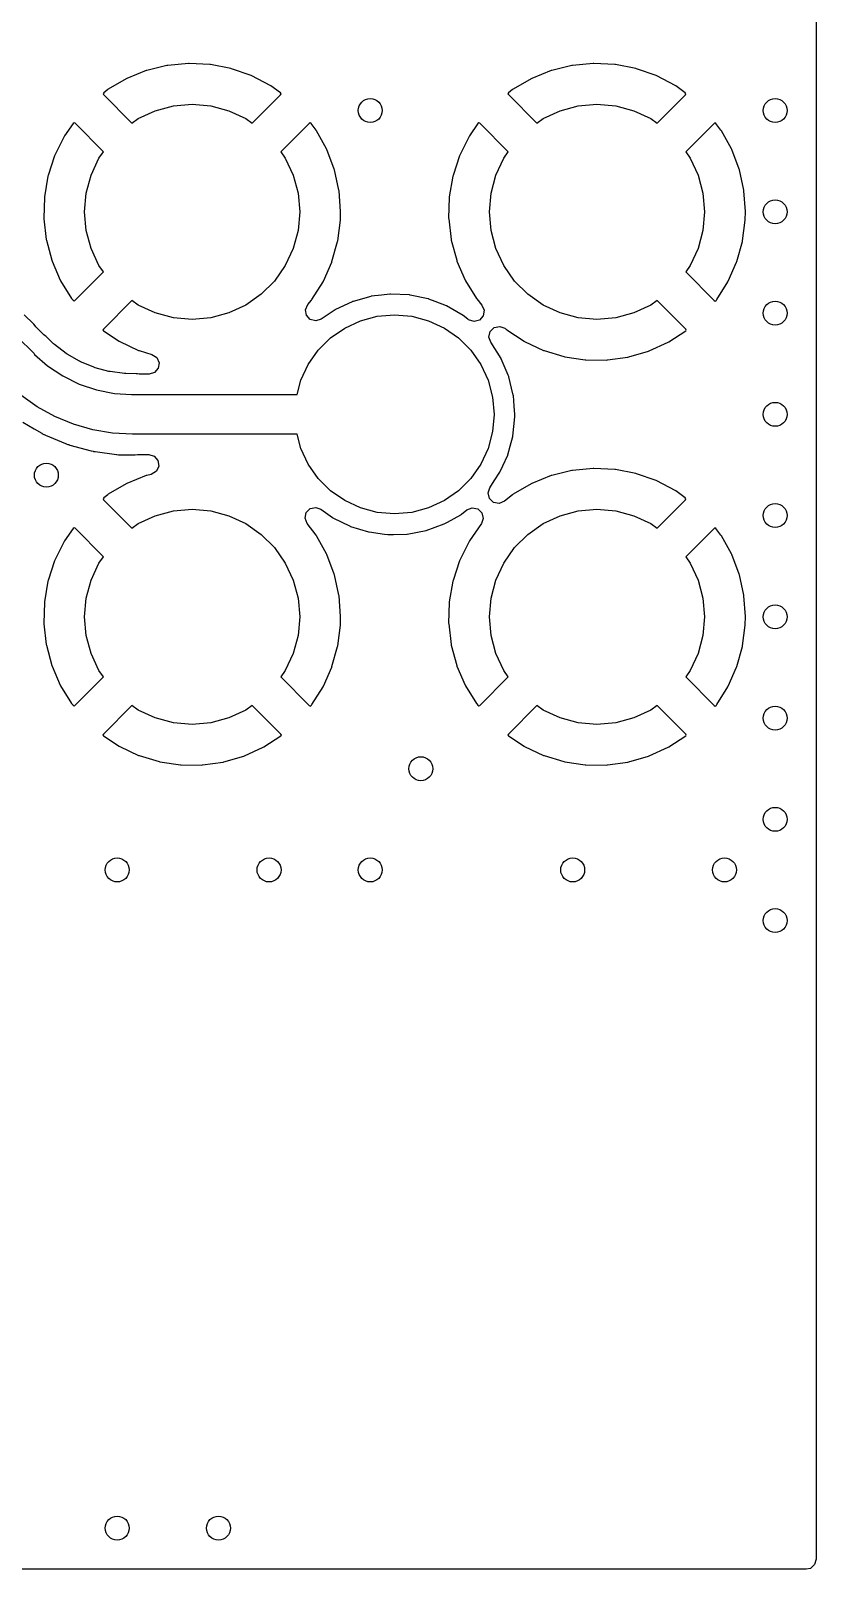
# Model space of a CAD drawing. Extents: x 5.33 to 7.27, y -5.07 to -3.93.
# Drawn here: x 6.882 to 7.27, y -5.07 to -4.311 of the extents above; entities that cross this region are included whole.
import ezdxf

# ---------------------------------------------------------------- set-up
doc = ezdxf.new("R2010")
doc.units = 0
doc.header["$MEASUREMENT"] = 0
doc.layers.add('BLACK', color=7, linetype='CONTINUOUS')

msp = doc.modelspace()

# ---------------------------------------------------------------- linework, layer by layer
at = {"layer": 'BLACK', "linetype": 'CONTINUOUS'}
for p, q in [((7.27031, -3.93465), (7.27031, -5.06535)), ((6.93929, -4.33027), (6.92978, -4.33412)), ((6.93963, -4.33016), (6.93929, -4.33027)), ((6.94959, -4.32772), (6.93963, -4.33016)), ((6.94995, -4.32766), (6.94959, -4.32772)), ((6.96016, -4.32669), (6.94995, -4.32766)), ((6.96052, -4.32668), (6.96016, -4.32669)), ((6.97076, -4.32719), (6.96052, -4.32668)), ((6.97111, -4.32723), (6.97076, -4.32719)), ((6.98118, -4.32922), (6.97111, -4.32723)), ((6.98152, -4.32931), (6.98118, -4.32922)), ((6.99119, -4.33273), (6.98152, -4.32931)), ((7.13929, -4.33027), (7.12978, -4.33412)), ((7.13963, -4.33016), (7.13929, -4.33027)), ((7.14959, -4.32772), (7.13963, -4.33016)), ((7.14995, -4.32766), (7.14959, -4.32772)), ((7.16016, -4.32669), (7.14995, -4.32766)), ((7.16052, -4.32668), (7.16016, -4.32669)), ((7.17076, -4.32719), (7.16052, -4.32668)), ((7.17111, -4.32723), (7.17076, -4.32719)), ((7.18118, -4.32922), (7.17111, -4.32723)), ((7.18152, -4.32931), (7.18118, -4.32922)), ((7.19119, -4.33273), (7.18152, -4.32931)), ((6.92946, -4.33428), (6.92061, -4.33946)), ((6.92978, -4.33412), (6.92946, -4.33428)), ((6.99152, -4.33287), (6.99119, -4.33273)), ((7.0006, -4.33765), (6.99152, -4.33287)), ((7.0009, -4.33784), (7.0006, -4.33765)), ((7.00559, -4.34125), (7.0009, -4.33784)), ((7.12946, -4.33428), (7.12061, -4.33946)), ((7.12978, -4.33412), (7.12946, -4.33428)), ((7.19152, -4.33287), (7.19119, -4.33273)), ((7.2006, -4.33765), (7.19152, -4.33287)), ((7.2009, -4.33784), (7.2006, -4.33765)), ((7.20559, -4.34125), (7.2009, -4.33784)), ((6.91837, -4.34122), (6.91803, -4.3417)), ((6.91803, -4.3417), (6.91829, -4.34214)), ((6.91829, -4.34214), (6.9323, -4.35616)), ((6.92032, -4.33967), (6.91837, -4.34122)), ((6.92061, -4.33946), (6.92032, -4.33967)), ((6.9917, -4.35616), (7.00568, -4.34218)), ((7.00593, -4.3417), (7.00559, -4.34125)), ((7.00568, -4.34218), (7.00594, -4.3417)), ((7.00594, -4.3417), (7.00593, -4.3417)), ((7.11837, -4.34122), (7.11803, -4.3417)), ((7.11803, -4.3417), (7.11829, -4.34214)), ((7.11829, -4.34214), (7.1323, -4.35616)), ((7.12032, -4.33967), (7.11837, -4.34122)), ((7.12061, -4.33946), (7.12032, -4.33967)), ((7.1917, -4.35616), (7.20568, -4.34218)), ((7.20594, -4.3417), (7.20559, -4.34125)), ((7.20568, -4.34218), (7.20594, -4.3417)), ((6.93543, -4.35397), (6.94382, -4.35006)), ((6.94382, -4.35006), (6.95277, -4.34766)), ((6.95277, -4.34766), (6.962, -4.34685)), ((6.962, -4.34685), (6.97123, -4.34766)), ((6.97123, -4.34766), (6.98018, -4.35006)), ((6.98018, -4.35006), (6.98857, -4.35397)), ((7.13543, -4.35397), (7.14382, -4.35006)), ((7.14382, -4.35006), (7.15277, -4.34766)), ((7.15277, -4.34766), (7.162, -4.34685)), ((7.162, -4.34685), (7.17123, -4.34766)), ((7.17123, -4.34766), (7.18018, -4.35006)), ((7.18018, -4.35006), (7.18857, -4.35397)), ((6.90321, -4.35641), (6.89897, -4.36252)), ((6.90369, -4.35604), (6.90321, -4.35641)), ((6.90415, -4.35629), (6.90369, -4.35604)), ((6.91816, -4.3703), (6.90415, -4.35629)), ((6.9323, -4.35616), (6.93543, -4.35397)), ((6.98857, -4.35397), (6.9917, -4.35616)), ((7.01982, -4.35632), (7.00584, -4.3703)), ((7.02029, -4.35606), (7.01982, -4.35632)), ((7.02075, -4.3564), (7.02029, -4.35606)), ((7.02326, -4.3597), (7.02075, -4.3564)), ((7.02346, -4.36), (7.02326, -4.3597)), ((7.02844, -4.36896), (7.02346, -4.36)), ((7.10321, -4.35641), (7.09897, -4.36252)), ((7.10369, -4.35604), (7.10321, -4.35641)), ((7.10415, -4.35629), (7.10369, -4.35604)), ((7.11816, -4.3703), (7.10415, -4.35629)), ((7.1323, -4.35616), (7.13543, -4.35397)), ((7.18857, -4.35397), (7.1917, -4.35616)), ((7.21982, -4.35632), (7.20584, -4.3703)), ((7.22029, -4.35606), (7.21982, -4.35632)), ((7.22075, -4.3564), (7.22029, -4.35606)), ((7.22326, -4.3597), (7.22075, -4.3564)), ((7.22346, -4.36), (7.22326, -4.3597)), ((7.22844, -4.36896), (7.22346, -4.36)), ((6.89879, -4.36282), (6.89422, -4.37201)), ((6.89897, -4.36252), (6.89879, -4.36282)), ((7.09879, -4.36282), (7.09422, -4.37201)), ((7.09897, -4.36252), (7.09879, -4.36282)), ((6.89408, -4.37234), (6.89089, -4.38209)), ((6.89422, -4.37201), (6.89408, -4.37234)), ((6.91206, -4.38182), (6.91597, -4.37343)), ((6.91597, -4.37343), (6.91816, -4.3703)), ((7.00584, -4.3703), (7.00803, -4.37343)), ((7.00803, -4.37343), (7.01194, -4.38182)), ((7.02859, -4.36929), (7.02844, -4.36896)), ((7.03223, -4.37888), (7.02859, -4.36929)), ((7.09408, -4.37234), (7.09089, -4.38209)), ((7.09422, -4.37201), (7.09408, -4.37234)), ((7.11206, -4.38182), (7.11597, -4.37343)), ((7.11597, -4.37343), (7.11816, -4.3703)), ((7.20584, -4.3703), (7.20803, -4.37343)), ((7.20803, -4.37343), (7.21194, -4.38182)), ((7.22859, -4.36929), (7.22844, -4.36896)), ((7.23223, -4.37888), (7.22859, -4.36929)), ((6.8908, -4.38243), (6.88905, -4.39254)), ((6.89089, -4.38209), (6.8908, -4.38243)), ((6.90966, -4.39077), (6.91206, -4.38182)), ((7.01194, -4.38182), (7.01434, -4.39077)), ((7.03233, -4.37922), (7.03223, -4.37888)), ((7.03454, -4.38924), (7.03233, -4.37922)), ((7.0908, -4.38243), (7.08905, -4.39254)), ((7.09089, -4.38209), (7.0908, -4.38243)), ((7.10966, -4.39077), (7.11206, -4.38182)), ((7.21194, -4.38182), (7.21434, -4.39077)), ((7.23233, -4.37922), (7.23223, -4.37888)), ((7.23454, -4.38924), (7.23233, -4.37922)), ((6.90885, -4.4), (6.90966, -4.39077)), ((7.01434, -4.39077), (7.01515, -4.4)), ((7.03459, -4.38959), (7.03454, -4.38924)), ((7.03534, -4.39988), (7.03459, -4.38959)), ((7.10885, -4.4), (7.10966, -4.39077)), ((7.21434, -4.39077), (7.21515, -4.4)), ((7.23459, -4.38959), (7.23454, -4.38924)), ((7.23534, -4.39988), (7.23459, -4.38959)), ((6.88901, -4.39289), (6.88873, -4.40315)), ((6.88905, -4.39254), (6.88901, -4.39289)), ((7.08901, -4.39289), (7.08873, -4.40315)), ((7.08905, -4.39254), (7.08901, -4.39289)), ((6.88873, -4.40315), (6.88875, -4.40351)), ((6.88875, -4.40351), (6.88996, -4.41369)), ((6.90966, -4.40923), (6.90885, -4.4)), ((7.01515, -4.4), (7.01434, -4.40923)), ((7.03392, -4.41432), (7.03522, -4.40409)), ((7.03522, -4.40409), (7.03524, -4.40384)), ((7.03524, -4.40384), (7.03534, -4.40012)), ((7.03534, -4.40012), (7.03534, -4.39988)), ((7.08873, -4.40315), (7.08875, -4.40351)), ((7.08875, -4.40351), (7.08996, -4.41369)), ((7.10966, -4.40923), (7.10885, -4.4)), ((7.21515, -4.4), (7.21434, -4.40923)), ((7.23392, -4.41432), (7.23522, -4.40409)), ((7.23522, -4.40409), (7.23524, -4.40384)), ((7.23524, -4.40384), (7.23534, -4.40012)), ((7.23534, -4.40012), (7.23534, -4.39988)), ((6.88996, -4.41369), (6.89002, -4.41404)), ((6.91206, -4.41818), (6.90966, -4.40923)), ((7.01434, -4.40923), (7.01194, -4.41818)), ((7.08996, -4.41369), (7.09002, -4.41404)), ((7.11206, -4.41818), (7.10966, -4.40923)), ((7.21434, -4.40923), (7.21194, -4.41818)), ((6.89002, -4.41404), (6.89269, -4.42395)), ((6.91597, -4.42657), (6.91206, -4.41818)), ((7.01194, -4.41818), (7.00803, -4.42657)), ((7.0311, -4.42455), (7.03385, -4.41467)), ((7.03385, -4.41467), (7.03392, -4.41432)), ((7.09002, -4.41404), (7.09269, -4.42395)), ((7.11597, -4.42657), (7.11206, -4.41818)), ((7.21194, -4.41818), (7.20803, -4.42657)), ((7.2311, -4.42455), (7.23385, -4.41467)), ((7.23385, -4.41467), (7.23392, -4.41432)), ((6.89269, -4.42395), (6.8928, -4.42429)), ((6.8928, -4.42429), (6.89687, -4.4337)), ((6.91816, -4.4297), (6.91597, -4.42657)), ((7.00803, -4.42657), (7.00271, -4.43416)), ((7.02683, -4.43427), (7.03098, -4.42489)), ((7.03098, -4.42489), (7.0311, -4.42455)), ((7.09269, -4.42395), (7.0928, -4.42429)), ((7.0928, -4.42429), (7.09687, -4.4337)), ((7.12129, -4.43416), (7.11597, -4.42657)), ((7.20803, -4.42657), (7.20584, -4.4297)), ((7.22683, -4.43427), (7.23098, -4.42489)), ((7.23098, -4.42489), (7.2311, -4.42455)), ((6.89687, -4.4337), (6.89704, -4.43402)), ((6.89704, -4.43402), (6.90242, -4.44275)), ((6.90408, -4.44378), (6.91816, -4.4297)), ((7.00271, -4.43416), (6.99616, -4.44071)), ((7.02121, -4.44327), (7.02667, -4.43459)), ((7.02667, -4.43459), (7.02683, -4.43427)), ((7.09687, -4.4337), (7.09704, -4.43402)), ((7.09704, -4.43402), (7.10242, -4.44275)), ((7.12784, -4.44071), (7.12129, -4.43416)), ((7.20584, -4.4297), (7.2199, -4.44375)), ((7.22121, -4.44327), (7.22667, -4.43459)), ((7.22667, -4.43459), (7.22683, -4.43427)), ((6.90242, -4.44275), (6.90263, -4.44304)), ((6.90263, -4.44304), (6.90317, -4.44369)), ((6.90317, -4.44369), (6.90367, -4.44402)), ((6.90367, -4.44402), (6.90408, -4.44378)), ((6.9323, -4.44384), (6.91822, -4.45792)), ((6.93543, -4.44603), (6.9323, -4.44384)), ((6.99616, -4.44071), (6.98857, -4.44603)), ((7.01916, -4.44571), (7.021, -4.44356)), ((7.021, -4.44356), (7.02121, -4.44327)), ((7.04128, -4.4443), (7.0411, -4.44438)), ((7.04148, -4.44424), (7.04128, -4.4443)), ((7.05026, -4.44176), (7.04148, -4.44424)), ((7.04148, -4.44424), (7.04148, -4.44424)), ((7.05046, -4.4417), (7.05026, -4.44176)), ((7.05026, -4.44176), (7.05026, -4.44176)), ((7.0555, -4.44112), (7.05046, -4.4417)), ((7.05973, -4.44063), (7.0555, -4.44112)), ((7.05993, -4.44061), (7.05973, -4.44063)), ((7.05973, -4.44063), (7.05973, -4.44063)), ((7.06945, -4.44104), (7.05993, -4.44061)), ((7.06964, -4.44108), (7.06945, -4.44104)), ((7.07858, -4.44295), (7.06964, -4.44108)), ((7.06964, -4.44108), (7.06964, -4.44108)), ((7.07878, -4.44299), (7.07858, -4.44295)), ((7.07858, -4.44295), (7.07858, -4.44295)), ((7.07897, -4.44306), (7.07878, -4.44299)), ((7.08205, -4.44424), (7.07897, -4.44306)), ((7.07897, -4.44306), (7.07897, -4.44306)), ((7.08768, -4.4464), (7.08205, -4.44424)), ((7.10242, -4.44275), (7.10263, -4.44304)), ((7.10263, -4.44304), (7.10515, -4.44606)), ((7.13543, -4.44603), (7.12784, -4.44071)), ((7.1917, -4.44384), (7.18857, -4.44603)), ((7.20587, -4.45801), (7.1917, -4.44384)), ((7.2199, -4.44375), (7.22043, -4.44404)), ((7.22043, -4.44404), (7.22081, -4.44378)), ((7.22081, -4.44378), (7.221, -4.44356)), ((7.221, -4.44356), (7.22121, -4.44327)), ((6.88368, -4.45529), (6.87909, -4.45082)), ((6.94382, -4.44994), (6.93543, -4.44603)), ((6.95277, -4.45234), (6.94382, -4.44994)), ((6.98018, -4.44994), (6.97123, -4.45234)), ((6.98857, -4.44603), (6.98018, -4.44994)), ((7.01801, -4.44835), (7.01916, -4.44571)), ((7.01848, -4.4511), (7.01801, -4.44835)), ((7.02036, -4.45317), (7.01848, -4.4511)), ((7.03265, -4.44833), (7.02573, -4.45303)), ((7.03283, -4.44824), (7.03265, -4.44833)), ((7.0411, -4.44438), (7.03283, -4.44824)), ((7.03283, -4.44824), (7.03283, -4.44824)), ((7.0411, -4.44438), (7.0411, -4.44438)), ((7.04517, -4.45376), (7.05345, -4.45154)), ((7.05345, -4.45154), (7.062, -4.45079)), ((7.062, -4.45079), (7.07055, -4.45154)), ((7.07055, -4.45154), (7.07883, -4.45376)), ((7.09592, -4.4512), (7.08768, -4.4464)), ((7.0982, -4.45308), (7.09592, -4.4512)), ((7.10583, -4.45138), (7.10396, -4.45346)), ((7.10515, -4.44606), (7.10627, -4.44862)), ((7.10627, -4.44862), (7.10583, -4.45138)), ((7.14382, -4.44994), (7.13543, -4.44603)), ((7.15277, -4.45234), (7.14382, -4.44994)), ((7.18018, -4.44994), (7.17123, -4.45234)), ((7.18857, -4.44603), (7.18018, -4.44994)), ((6.88379, -4.45544), (6.88368, -4.45529)), ((6.88439, -4.45623), (6.88379, -4.45544)), ((6.88485, -4.45676), (6.88439, -4.45623)), ((6.88875, -4.46066), (6.88485, -4.45676)), ((6.91822, -4.45792), (6.91796, -4.45841)), ((6.91796, -4.45841), (6.91822, -4.45875)), ((6.91822, -4.45875), (6.92596, -4.46386)), ((6.962, -4.45315), (6.95277, -4.45234)), ((6.97123, -4.45234), (6.962, -4.45315)), ((7.02307, -4.45388), (7.02036, -4.45317)), ((7.02573, -4.45303), (7.02307, -4.45388)), ((7.03037, -4.4623), (7.03739, -4.45738)), ((7.03739, -4.45738), (7.04517, -4.45376)), ((7.07883, -4.45376), (7.08661, -4.45738)), ((7.08661, -4.45738), (7.09363, -4.4623)), ((7.0986, -4.45337), (7.0982, -4.45308)), ((7.10127, -4.4542), (7.0986, -4.45337)), ((7.10396, -4.45346), (7.10127, -4.4542)), ((7.10864, -4.46185), (7.10923, -4.45911)), ((7.10923, -4.45911), (7.11121, -4.45714)), ((7.11121, -4.45714), (7.11394, -4.45655)), ((7.11394, -4.45655), (7.11656, -4.45752)), ((7.11656, -4.45752), (7.11689, -4.45779)), ((7.11689, -4.45779), (7.11711, -4.45799)), ((7.11711, -4.45799), (7.1174, -4.45821)), ((7.1174, -4.45821), (7.12596, -4.46386)), ((7.162, -4.45315), (7.15277, -4.45234)), ((7.17123, -4.45234), (7.162, -4.45315)), ((7.19749, -4.46418), (7.20589, -4.45873)), ((7.2061, -4.4584), (7.20587, -4.45801)), ((7.20589, -4.45873), (7.2061, -4.4584)), ((6.87557, -4.46165), (6.8839, -4.46998)), ((6.88934, -4.46116), (6.88875, -4.46066)), ((6.88994, -4.4616), (6.88934, -4.46116)), ((6.89007, -4.46173), (6.88994, -4.4616)), ((6.89357, -4.46513), (6.89007, -4.46173)), ((6.89007, -4.46173), (6.89007, -4.46173)), ((6.89401, -4.46551), (6.89357, -4.46513)), ((6.89972, -4.4699), (6.89401, -4.46551)), ((6.92596, -4.46386), (6.92627, -4.46404)), ((6.92627, -4.46404), (6.93555, -4.4684)), ((7.0243, -4.46837), (7.03037, -4.4623)), ((7.09363, -4.4623), (7.0997, -4.46837)), ((7.10959, -4.4644), (7.10864, -4.46185)), ((7.11467, -4.47247), (7.10959, -4.4644)), ((7.10959, -4.4644), (7.10959, -4.4644)), ((7.12596, -4.46386), (7.12627, -4.46404)), ((7.12627, -4.46404), (7.13555, -4.4684)), ((7.18785, -4.46863), (7.19717, -4.46435)), ((7.19717, -4.46435), (7.19749, -4.46418)), ((6.8839, -4.46998), (6.88422, -4.47045)), ((6.88422, -4.47045), (6.89058, -4.47604)), ((6.90026, -4.47026), (6.89972, -4.4699)), ((6.90636, -4.47378), (6.90026, -4.47026)), ((6.90694, -4.47406), (6.90636, -4.47378)), ((6.9099, -4.47529), (6.90694, -4.47406)), ((6.93555, -4.4684), (6.93589, -4.46853)), ((6.93589, -4.46853), (6.94217, -4.47043)), ((6.94217, -4.47043), (6.94451, -4.47196)), ((6.94451, -4.47196), (6.94565, -4.47451)), ((6.94565, -4.47451), (6.94523, -4.47728)), ((7.01938, -4.47539), (7.0243, -4.46837)), ((7.0997, -4.46837), (7.10462, -4.47539)), ((7.11474, -4.47265), (7.11467, -4.47247)), ((7.11812, -4.48061), (7.11474, -4.47265)), ((7.11474, -4.47265), (7.11474, -4.47265)), ((7.13555, -4.4684), (7.13589, -4.46853)), ((7.13589, -4.46853), (7.1457, -4.4715)), ((7.1457, -4.4715), (7.14605, -4.47158)), ((7.14605, -4.47158), (7.1562, -4.4731)), ((7.1562, -4.4731), (7.15655, -4.47313)), ((7.15655, -4.47313), (7.16681, -4.47318)), ((7.16681, -4.47318), (7.16717, -4.47315)), ((7.16717, -4.47315), (7.17732, -4.47172)), ((7.17732, -4.47172), (7.17767, -4.47164)), ((7.17767, -4.47164), (7.18751, -4.46875)), ((7.18751, -4.46875), (7.18785, -4.46863)), ((6.89058, -4.47604), (6.89809, -4.48106)), ((6.89809, -4.48106), (6.90619, -4.48505)), ((6.91343, -4.47675), (6.9099, -4.47529)), ((6.91405, -4.47696), (6.91343, -4.47675)), ((6.92084, -4.47878), (6.91405, -4.47696)), ((6.92148, -4.47891), (6.92084, -4.47878)), ((6.92862, -4.47985), (6.92148, -4.47891)), ((6.9292, -4.47989), (6.92862, -4.47985)), ((6.93439, -4.47996), (6.9292, -4.47989)), ((6.93458, -4.48), (6.93439, -4.47996)), ((6.93501, -4.48007), (6.93458, -4.48)), ((6.93458, -4.48), (6.93458, -4.48)), ((6.93584, -4.48014), (6.93501, -4.48007)), ((6.94073, -4.48014), (6.93584, -4.48014)), ((6.94338, -4.47937), (6.94073, -4.48014)), ((6.94523, -4.47728), (6.94338, -4.47937)), ((7.01576, -4.48317), (7.01938, -4.47539)), ((7.10462, -4.47539), (7.10824, -4.48317)), ((7.11839, -4.48124), (7.11812, -4.48061)), ((7.11844, -4.48143), (7.11839, -4.48124)), ((7.11983, -4.4871), (7.11844, -4.48143)), ((6.90619, -4.48505), (6.91474, -4.48795)), ((6.91474, -4.48795), (6.9236, -4.48971)), ((6.9236, -4.48971), (6.93206, -4.49027)), ((7.01388, -4.49016), (7.01576, -4.48317)), ((7.10824, -4.48317), (7.11046, -4.49145)), ((7.12066, -4.4905), (7.11983, -4.4871)), ((6.88549, -4.49627), (6.87738, -4.49052)), ((6.89418, -4.50107), (6.88549, -4.49627)), ((6.93206, -4.49027), (6.93207, -4.49027)), ((6.93207, -4.49027), (6.93211, -4.49026)), ((6.93211, -4.49026), (6.93262, -4.49016)), ((6.93262, -4.49016), (7.01388, -4.49016)), ((7.11046, -4.49145), (7.11121, -4.5)), ((7.12068, -4.4907), (7.12066, -4.4905)), ((7.12111, -4.49601), (7.12068, -4.4907)), ((7.12068, -4.4907), (7.12068, -4.4907)), ((7.12143, -4.5), (7.12111, -4.49601)), ((6.87831, -4.50391), (6.88391, -4.50714)), ((6.90336, -4.50487), (6.89418, -4.50107)), ((6.9129, -4.50762), (6.90336, -4.50487)), ((7.11121, -4.5), (7.11046, -4.50855)), ((7.12045, -4.51073), (7.12142, -4.50124)), ((7.12142, -4.50124), (7.12143, -4.5)), ((6.88391, -4.50714), (6.88774, -4.50936)), ((6.88774, -4.50936), (6.88784, -4.50941)), ((6.88784, -4.50941), (6.88868, -4.50993)), ((6.88868, -4.50993), (6.88885, -4.51)), ((6.88885, -4.51), (6.88891, -4.51003)), ((6.88891, -4.51003), (6.88952, -4.51027)), ((6.88952, -4.51027), (6.88957, -4.51029)), ((6.88957, -4.51029), (6.89948, -4.5144)), ((6.9227, -4.50929), (6.9129, -4.50762)), ((6.93262, -4.50984), (6.9227, -4.50929)), ((7.01388, -4.50984), (6.93262, -4.50984)), ((7.01576, -4.51683), (7.01388, -4.50984)), ((7.11046, -4.50855), (7.10824, -4.51683)), ((7.11912, -4.51571), (7.1204, -4.51092)), ((7.1204, -4.51092), (7.12045, -4.51073)), ((7.1204, -4.51092), (7.1204, -4.51092)), ((6.89948, -4.5144), (6.89963, -4.51446)), ((6.89963, -4.51446), (6.89974, -4.51451)), ((6.89974, -4.51451), (6.90063, -4.5149)), ((6.90063, -4.5149), (6.90081, -4.51495)), ((6.90081, -4.51495), (6.90087, -4.51497)), ((6.90087, -4.51497), (6.90127, -4.51508)), ((6.90127, -4.51508), (6.90151, -4.51514)), ((6.90151, -4.51514), (6.90156, -4.51515)), ((6.90156, -4.51515), (6.91208, -4.51797)), ((6.91208, -4.51797), (6.91219, -4.518)), ((6.91219, -4.518), (6.91313, -4.51827)), ((6.91313, -4.51827), (6.91331, -4.5183)), ((6.91331, -4.5183), (6.91337, -4.51831)), ((6.91337, -4.51831), (6.91403, -4.51839)), ((6.91403, -4.51839), (6.91408, -4.5184)), ((6.91408, -4.5184), (6.92458, -4.51978)), ((6.92458, -4.51978), (6.92477, -4.51981)), ((6.92477, -4.51981), (6.92568, -4.51997)), ((6.92568, -4.51997), (6.92587, -4.51997)), ((6.92587, -4.51997), (6.92588, -4.51997)), ((6.92588, -4.51997), (6.92604, -4.51998)), ((6.92604, -4.51998), (6.9262, -4.52)), ((6.9262, -4.52), (6.92658, -4.51999)), ((6.92658, -4.51999), (6.92706, -4.51999)), ((6.92706, -4.51999), (6.92719, -4.51999)), ((6.92719, -4.51999), (6.93354, -4.52007)), ((6.93354, -4.52007), (6.93354, -4.52007)), ((6.93354, -4.52007), (6.93372, -4.52008)), ((6.93372, -4.52008), (6.93389, -4.52005)), ((6.93389, -4.52005), (6.93505, -4.5199)), ((6.93389, -4.52005), (6.93389, -4.52005)), ((6.93505, -4.5199), (6.93569, -4.51986)), ((6.93569, -4.51986), (6.94058, -4.51986)), ((6.94058, -4.51986), (6.94326, -4.52065)), ((7.01938, -4.52461), (7.01576, -4.51683)), ((7.10824, -4.51683), (7.10462, -4.52461)), ((7.11555, -4.52535), (7.1179, -4.52012)), ((7.1179, -4.52012), (7.11799, -4.51994)), ((7.1179, -4.52012), (7.1179, -4.52012)), ((7.11799, -4.51994), (7.11912, -4.51571)), ((6.94326, -4.52065), (6.94509, -4.52276)), ((6.94549, -4.52553), (6.94433, -4.52807)), ((6.94509, -4.52276), (6.94549, -4.52553)), ((7.0243, -4.53163), (7.01938, -4.52461)), ((7.10462, -4.52461), (7.0997, -4.53163)), ((7.11408, -4.52863), (7.11555, -4.52535)), ((7.14959, -4.52772), (7.13963, -4.53016)), ((7.14995, -4.52766), (7.14959, -4.52772)), ((7.16016, -4.52669), (7.14995, -4.52766)), ((7.16052, -4.52668), (7.16016, -4.52669)), ((7.17076, -4.52719), (7.16052, -4.52668)), ((7.17111, -4.52723), (7.17076, -4.52719)), ((7.18118, -4.52922), (7.17111, -4.52723)), ((6.92946, -4.53428), (6.92061, -4.53946)), ((6.92978, -4.53412), (6.92946, -4.53428)), ((6.93929, -4.53027), (6.92978, -4.53412)), ((6.93963, -4.53016), (6.93929, -4.53027)), ((6.94176, -4.52964), (6.93963, -4.53016)), ((6.94433, -4.52807), (6.94176, -4.52964)), ((7.03037, -4.5377), (7.0243, -4.53163)), ((7.0997, -4.53163), (7.09363, -4.5377)), ((7.10902, -4.53631), (7.11129, -4.53286)), ((7.11129, -4.53286), (7.11408, -4.52863)), ((7.12946, -4.53428), (7.12061, -4.53946)), ((7.12978, -4.53412), (7.12946, -4.53428)), ((7.13929, -4.53027), (7.12978, -4.53412)), ((7.13963, -4.53016), (7.13929, -4.53027)), ((7.18152, -4.52931), (7.18118, -4.52922)), ((7.19119, -4.53273), (7.18152, -4.52931)), ((7.19152, -4.53287), (7.19119, -4.53273)), ((7.2006, -4.53765), (7.19152, -4.53287)), ((6.91837, -4.54122), (6.91803, -4.5417)), ((6.91803, -4.5417), (6.91829, -4.54214)), ((6.91829, -4.54214), (6.9323, -4.55616)), ((6.92032, -4.53967), (6.91837, -4.54122)), ((6.92061, -4.53946), (6.92032, -4.53967)), ((7.03739, -4.54262), (7.03037, -4.5377)), ((7.04517, -4.54624), (7.03739, -4.54262)), ((7.08661, -4.54262), (7.07883, -4.54624)), ((7.09363, -4.5377), (7.08661, -4.54262)), ((7.1082, -4.53884), (7.10902, -4.53631)), ((7.10888, -4.54155), (7.1082, -4.53884)), ((7.11092, -4.54347), (7.10888, -4.54155)), ((7.11626, -4.54291), (7.11367, -4.54397)), ((7.12032, -4.53967), (7.11626, -4.54291)), ((7.12061, -4.53946), (7.12032, -4.53967)), ((7.1917, -4.55616), (7.20568, -4.54218)), ((7.2009, -4.53784), (7.2006, -4.53765)), ((7.20559, -4.54125), (7.2009, -4.53784)), ((7.20594, -4.5417), (7.20559, -4.54125)), ((7.20568, -4.54218), (7.20594, -4.5417)), ((6.93543, -4.55397), (6.94382, -4.55006)), ((6.94382, -4.55006), (6.95277, -4.54766)), ((6.95277, -4.54766), (6.962, -4.54685)), ((6.962, -4.54685), (6.97123, -4.54766)), ((6.97123, -4.54766), (6.98018, -4.55006)), ((6.98018, -4.55006), (6.98857, -4.55397)), ((7.01784, -4.55129), (7.01841, -4.54855)), ((7.01841, -4.54855), (7.02037, -4.54656)), ((7.02037, -4.54656), (7.02309, -4.54594)), ((7.02309, -4.54594), (7.02566, -4.54685)), ((7.02566, -4.54685), (7.03141, -4.55093)), ((7.05345, -4.54846), (7.04517, -4.54624)), ((7.062, -4.54921), (7.05345, -4.54846)), ((7.07055, -4.54846), (7.062, -4.54921)), ((7.07883, -4.54624), (7.07055, -4.54846)), ((7.08812, -4.55325), (7.09471, -4.5496)), ((7.09471, -4.5496), (7.09489, -4.5495)), ((7.09489, -4.5495), (7.09504, -4.54938)), ((7.09504, -4.54938), (7.09776, -4.54724)), ((7.09504, -4.54938), (7.09504, -4.54938)), ((7.09776, -4.54724), (7.10035, -4.5462)), ((7.10035, -4.5462), (7.1031, -4.54673)), ((7.1031, -4.54673), (7.10512, -4.54866)), ((7.10512, -4.54866), (7.10578, -4.55138)), ((7.11367, -4.54397), (7.11092, -4.54347)), ((7.13543, -4.55397), (7.14382, -4.55006)), ((7.14382, -4.55006), (7.15277, -4.54766)), ((7.15277, -4.54766), (7.162, -4.54685)), ((7.162, -4.54685), (7.17123, -4.54766)), ((7.17123, -4.54766), (7.18018, -4.55006)), ((7.18018, -4.55006), (7.18857, -4.55397)), ((6.90321, -4.55641), (6.89897, -4.56252)), ((6.90369, -4.55604), (6.90321, -4.55641)), ((6.90415, -4.55629), (6.90369, -4.55604)), ((6.91816, -4.5703), (6.90415, -4.55629)), ((6.9323, -4.55616), (6.93543, -4.55397)), ((6.98857, -4.55397), (6.99616, -4.55929)), ((7.01884, -4.5539), (7.01784, -4.55129)), ((7.02326, -4.5597), (7.01884, -4.5539)), ((7.03141, -4.55093), (7.03141, -4.55093)), ((7.03141, -4.55093), (7.03157, -4.55105)), ((7.03157, -4.55105), (7.04012, -4.55526)), ((7.04012, -4.55526), (7.04031, -4.55531)), ((7.04031, -4.55531), (7.04905, -4.55798)), ((7.04905, -4.55798), (7.04905, -4.55798)), ((7.04905, -4.55798), (7.04924, -4.55804)), ((7.04924, -4.55804), (7.04944, -4.55807)), ((7.04944, -4.55807), (7.04944, -4.55807)), ((7.04944, -4.55807), (7.05702, -4.55911)), ((7.06821, -4.5591), (7.07758, -4.55735)), ((7.07758, -4.55735), (7.08655, -4.55412)), ((7.08655, -4.55412), (7.08812, -4.55325)), ((7.1049, -4.55397), (7.09897, -4.56252)), ((7.10578, -4.55138), (7.1049, -4.55397)), ((7.12784, -4.55929), (7.13543, -4.55397)), ((7.18857, -4.55397), (7.1917, -4.55616)), ((7.21982, -4.55632), (7.20584, -4.5703)), ((7.22029, -4.55606), (7.21982, -4.55632)), ((7.22075, -4.5564), (7.22029, -4.55606)), ((7.22326, -4.5597), (7.22075, -4.5564)), ((6.89879, -4.56282), (6.89422, -4.57201)), ((6.89897, -4.56252), (6.89879, -4.56282)), ((6.99616, -4.55929), (7.00271, -4.56584)), ((7.00271, -4.56584), (7.00803, -4.57343)), ((7.02346, -4.56), (7.02326, -4.5597)), ((7.02844, -4.56896), (7.02346, -4.56)), ((7.05702, -4.55911), (7.05868, -4.55934)), ((7.05868, -4.55934), (7.06147, -4.55927)), ((7.06147, -4.55927), (7.06801, -4.55911)), ((7.06801, -4.55911), (7.06821, -4.5591)), ((7.06801, -4.55911), (7.06801, -4.55911)), ((7.09879, -4.56282), (7.09422, -4.57201)), ((7.09897, -4.56252), (7.09879, -4.56282)), ((7.11597, -4.57343), (7.12129, -4.56584)), ((7.12129, -4.56584), (7.12784, -4.55929)), ((7.22346, -4.56), (7.22326, -4.5597)), ((7.22844, -4.56896), (7.22346, -4.56)), ((6.89408, -4.57234), (6.89089, -4.58209)), ((6.89422, -4.57201), (6.89408, -4.57234)), ((6.91206, -4.58182), (6.91597, -4.57343)), ((6.91597, -4.57343), (6.91816, -4.5703)), ((7.00803, -4.57343), (7.01194, -4.58182)), ((7.02859, -4.56929), (7.02844, -4.56896)), ((7.03223, -4.57888), (7.02859, -4.56929)), ((7.09408, -4.57234), (7.09089, -4.58209)), ((7.09422, -4.57201), (7.09408, -4.57234)), ((7.11206, -4.58182), (7.11597, -4.57343)), ((7.20584, -4.5703), (7.20803, -4.57343)), ((7.20803, -4.57343), (7.21194, -4.58182)), ((7.22859, -4.56929), (7.22844, -4.56896)), ((7.23223, -4.57888), (7.22859, -4.56929)), ((7.03233, -4.57922), (7.03223, -4.57888)), ((7.03454, -4.58924), (7.03233, -4.57922)), ((7.23233, -4.57922), (7.23223, -4.57888)), ((7.23454, -4.58924), (7.23233, -4.57922)), ((6.8908, -4.58243), (6.88905, -4.59254)), ((6.89089, -4.58209), (6.8908, -4.58243)), ((6.90966, -4.59077), (6.91206, -4.58182)), ((7.01194, -4.58182), (7.01434, -4.59077)), ((7.0908, -4.58243), (7.08905, -4.59254)), ((7.09089, -4.58209), (7.0908, -4.58243)), ((7.10966, -4.59077), (7.11206, -4.58182)), ((7.21194, -4.58182), (7.21434, -4.59077)), ((6.88901, -4.59289), (6.88873, -4.60315)), ((6.88905, -4.59254), (6.88901, -4.59289)), ((6.90885, -4.6), (6.90966, -4.59077)), ((7.01434, -4.59077), (7.01515, -4.6)), ((7.03459, -4.58959), (7.03454, -4.58924)), ((7.03534, -4.59988), (7.03459, -4.58959)), ((7.08901, -4.59289), (7.08873, -4.60315)), ((7.08905, -4.59254), (7.08901, -4.59289)), ((7.10885, -4.6), (7.10966, -4.59077)), ((7.21434, -4.59077), (7.21515, -4.6)), ((7.23459, -4.58959), (7.23454, -4.58924)), ((7.23534, -4.59988), (7.23459, -4.58959)), ((6.88873, -4.60315), (6.88875, -4.60351)), ((6.88875, -4.60351), (6.88996, -4.61369)), ((6.90966, -4.60923), (6.90885, -4.6)), ((7.01515, -4.6), (7.01434, -4.60923)), ((7.03522, -4.60409), (7.03524, -4.60384)), ((7.03524, -4.60384), (7.03534, -4.60012)), ((7.03534, -4.60012), (7.03534, -4.59988)), ((7.08873, -4.60315), (7.08875, -4.60351)), ((7.08875, -4.60351), (7.08996, -4.61369)), ((7.10966, -4.60923), (7.10885, -4.6)), ((7.21515, -4.6), (7.21434, -4.60923)), ((7.23522, -4.60409), (7.23524, -4.60384)), ((7.23524, -4.60384), (7.23534, -4.60012)), ((7.23534, -4.60012), (7.23534, -4.59988)), ((6.91206, -4.61818), (6.90966, -4.60923)), ((7.01434, -4.60923), (7.01194, -4.61818)), ((7.03392, -4.61432), (7.03522, -4.60409)), ((7.11206, -4.61818), (7.10966, -4.60923)), ((7.21434, -4.60923), (7.21194, -4.61818)), ((7.23392, -4.61432), (7.23522, -4.60409)), ((6.88996, -4.61369), (6.89002, -4.61404)), ((6.89002, -4.61404), (6.89269, -4.62395)), ((6.91597, -4.62657), (6.91206, -4.61818)), ((7.01194, -4.61818), (7.00803, -4.62657)), ((7.0311, -4.62455), (7.03385, -4.61467)), ((7.03385, -4.61467), (7.03392, -4.61432)), ((7.08996, -4.61369), (7.09002, -4.61404)), ((7.09002, -4.61404), (7.09269, -4.62395)), ((7.11597, -4.62657), (7.11206, -4.61818)), ((7.21194, -4.61818), (7.20803, -4.62657)), ((7.2311, -4.62455), (7.23385, -4.61467)), ((7.23385, -4.61467), (7.23392, -4.61432)), ((6.89269, -4.62395), (6.8928, -4.62429)), ((6.8928, -4.62429), (6.89687, -4.6337)), ((6.91816, -4.6297), (6.91597, -4.62657)), ((7.00803, -4.62657), (7.00584, -4.6297)), ((7.02683, -4.63427), (7.03098, -4.62489)), ((7.03098, -4.62489), (7.0311, -4.62455)), ((7.09269, -4.62395), (7.0928, -4.62429)), ((7.0928, -4.62429), (7.09687, -4.6337)), ((7.11816, -4.6297), (7.11597, -4.62657)), ((7.20803, -4.62657), (7.20584, -4.6297)), ((7.22683, -4.63427), (7.23098, -4.62489)), ((7.23098, -4.62489), (7.2311, -4.62455)), ((6.89687, -4.6337), (6.89704, -4.63402)), ((6.89704, -4.63402), (6.90242, -4.64275)), ((6.90408, -4.64378), (6.91816, -4.6297)), ((7.00584, -4.6297), (7.0199, -4.64375)), ((7.02667, -4.63459), (7.02683, -4.63427)), ((7.09687, -4.6337), (7.09704, -4.63402)), ((7.09704, -4.63402), (7.10242, -4.64275)), ((7.10408, -4.64378), (7.11816, -4.6297)), ((7.20584, -4.6297), (7.2199, -4.64375)), ((7.22667, -4.63459), (7.22683, -4.63427)), ((7.02121, -4.64327), (7.02667, -4.63459)), ((7.22121, -4.64327), (7.22667, -4.63459)), ((6.90242, -4.64275), (6.90263, -4.64304)), ((6.90263, -4.64304), (6.90317, -4.64369)), ((6.90317, -4.64369), (6.90367, -4.64402)), ((6.90367, -4.64402), (6.90408, -4.64378)), ((6.9323, -4.64384), (6.91822, -4.65792)), ((6.93543, -4.64603), (6.9323, -4.64384)), ((6.94382, -4.64994), (6.93543, -4.64603)), ((6.98857, -4.64603), (6.98018, -4.64994)), ((6.9917, -4.64384), (6.98857, -4.64603)), ((7.00587, -4.65801), (6.9917, -4.64384)), ((7.0199, -4.64375), (7.02043, -4.64404)), ((7.02043, -4.64404), (7.02081, -4.64378)), ((7.02081, -4.64378), (7.021, -4.64356)), ((7.021, -4.64356), (7.02121, -4.64327)), ((7.10242, -4.64275), (7.10263, -4.64304)), ((7.10263, -4.64304), (7.10317, -4.64369)), ((7.10317, -4.64369), (7.10367, -4.64402)), ((7.10367, -4.64402), (7.10408, -4.64378)), ((7.1323, -4.64384), (7.11822, -4.65792)), ((7.13543, -4.64603), (7.1323, -4.64384)), ((7.14382, -4.64994), (7.13543, -4.64603)), ((7.18857, -4.64603), (7.18018, -4.64994)), ((7.1917, -4.64384), (7.18857, -4.64603)), ((7.20587, -4.65801), (7.1917, -4.64384)), ((7.2199, -4.64375), (7.22043, -4.64404)), ((7.22043, -4.64404), (7.22081, -4.64378)), ((7.22081, -4.64378), (7.221, -4.64356)), ((7.221, -4.64356), (7.22121, -4.64327)), ((6.95277, -4.65234), (6.94382, -4.64994)), ((6.962, -4.65315), (6.95277, -4.65234)), ((6.97123, -4.65234), (6.962, -4.65315)), ((6.98018, -4.64994), (6.97123, -4.65234)), ((7.15277, -4.65234), (7.14382, -4.64994)), ((7.162, -4.65315), (7.15277, -4.65234)), ((7.17123, -4.65234), (7.162, -4.65315)), ((7.18018, -4.64994), (7.17123, -4.65234)), ((6.91822, -4.65792), (6.91796, -4.65841)), ((6.91796, -4.65841), (6.91822, -4.65875)), ((6.91822, -4.65875), (6.92596, -4.66386)), ((6.92596, -4.66386), (6.92627, -4.66404)), ((6.92627, -4.66404), (6.93555, -4.6684)), ((6.98785, -4.66863), (6.99717, -4.66435)), ((6.99717, -4.66435), (6.99749, -4.66418)), ((6.99749, -4.66418), (7.00589, -4.65873)), ((7.0061, -4.6584), (7.00587, -4.65801)), ((7.00589, -4.65873), (7.00609, -4.65841)), ((7.00609, -4.65841), (7.0061, -4.6584)), ((7.11822, -4.65792), (7.11796, -4.65841)), ((7.11796, -4.65841), (7.11822, -4.65875)), ((7.11822, -4.65875), (7.12596, -4.66386)), ((7.12596, -4.66386), (7.12627, -4.66404)), ((7.12627, -4.66404), (7.13555, -4.6684)), ((7.18785, -4.66863), (7.19717, -4.66435)), ((7.19717, -4.66435), (7.19749, -4.66418)), ((7.19749, -4.66418), (7.20589, -4.65873)), ((7.2061, -4.6584), (7.20587, -4.65801)), ((7.20589, -4.65873), (7.2061, -4.6584)), ((6.93555, -4.6684), (6.93589, -4.66853)), ((6.93589, -4.66853), (6.9457, -4.6715)), ((6.9457, -4.6715), (6.94605, -4.67158)), ((6.94605, -4.67158), (6.9562, -4.6731)), ((6.96717, -4.67315), (6.97732, -4.67172)), ((6.97732, -4.67172), (6.97767, -4.67164)), ((6.97767, -4.67164), (6.98751, -4.66875)), ((6.98751, -4.66875), (6.98785, -4.66863)), ((7.13555, -4.6684), (7.13589, -4.66853)), ((7.13589, -4.66853), (7.1457, -4.6715)), ((7.1457, -4.6715), (7.14605, -4.67158)), ((7.14605, -4.67158), (7.1562, -4.6731)), ((7.16717, -4.67315), (7.17732, -4.67172)), ((7.17732, -4.67172), (7.17767, -4.67164)), ((7.17767, -4.67164), (7.18751, -4.66875)), ((7.18751, -4.66875), (7.18785, -4.66863)), ((6.9562, -4.6731), (6.95655, -4.67313)), ((6.95655, -4.67313), (6.96681, -4.67318)), ((6.96681, -4.67318), (6.96717, -4.67315)), ((7.1562, -4.6731), (7.15655, -4.67313)), ((7.15655, -4.67313), (7.16681, -4.67318)), ((7.16681, -4.67318), (7.16717, -4.67315)), ((7.27031, -5.06535), (7.26953, -5.06804)), ((7.26535, -5.07031), (5.33465, -5.07031)), ((7.26742, -5.06987), (7.26535, -5.07031)), ((7.26953, -5.06804), (7.26742, -5.06987))]:
    msp.add_line(p, q, dxfattribs=at)
at = {"layer": 'BLACK'}
for centre in [(7.05, -4.35), (7.25, -4.35), (7.25, -4.4), (7.25, -4.45), (7.25, -4.5), (6.89, -4.53), (7.25, -4.55), (7.25, -4.6), (7.25, -4.65), (7.075, -4.675), (7.25, -4.7), (6.925, -4.725), (7, -4.725), (7.05, -4.725), (7.15, -4.725), (7.225, -4.725), (7.25, -4.75), (6.925, -5.05), (6.975, -5.05)]:
    msp.add_circle(centre, 0.00591, dxfattribs=at)

doc.saveas('drawing.dxf')
